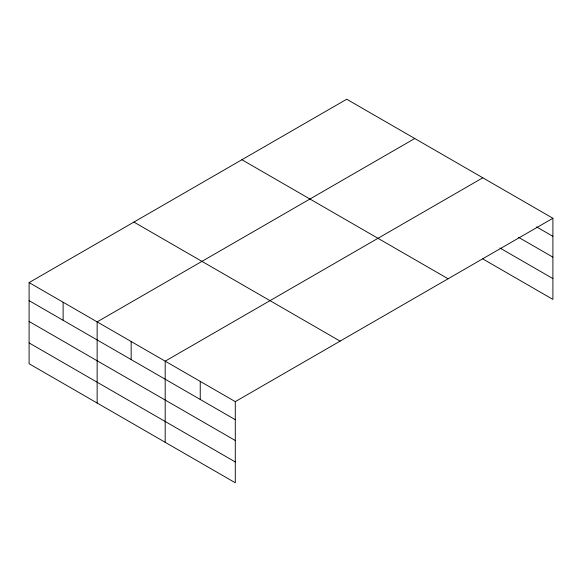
<?xml version="1.0" encoding="UTF-8"?>
<svg xmlns="http://www.w3.org/2000/svg" width="582" height="582" viewBox="0 0 582 582"><rect width="100%" height="100%" fill="white"/><g stroke="black" fill="none" stroke-linecap="round" stroke-linejoin="round"><path stroke-width="0.87" d="M29.1 282.597L235.288 401.638L235.288 482.776L29.1 363.735L29.1 282.597L346.712 99.224L552.9 218.265L552.9 299.403L482.798 258.925M414.755 138.509L97.143 321.882L97.143 403.02M482.798 177.794L165.186 361.167L165.186 442.298M235.288 401.638L552.9 218.265M536.546 226.878L552.9 236.321M518.627 237.354L552.9 257.142M499.931 248.005L552.9 278.589M241.901 159.737L448.089 278.778M133.911 222.084L340.099 341.125M29.1 300.654L235.288 419.695M29.1 321.475L235.288 440.509M29.1 342.922L235.288 461.955M200.237 381.399L200.237 399.456M131.161 341.525L131.161 359.581M63.118 302.24L63.118 320.296"/></g></svg>
